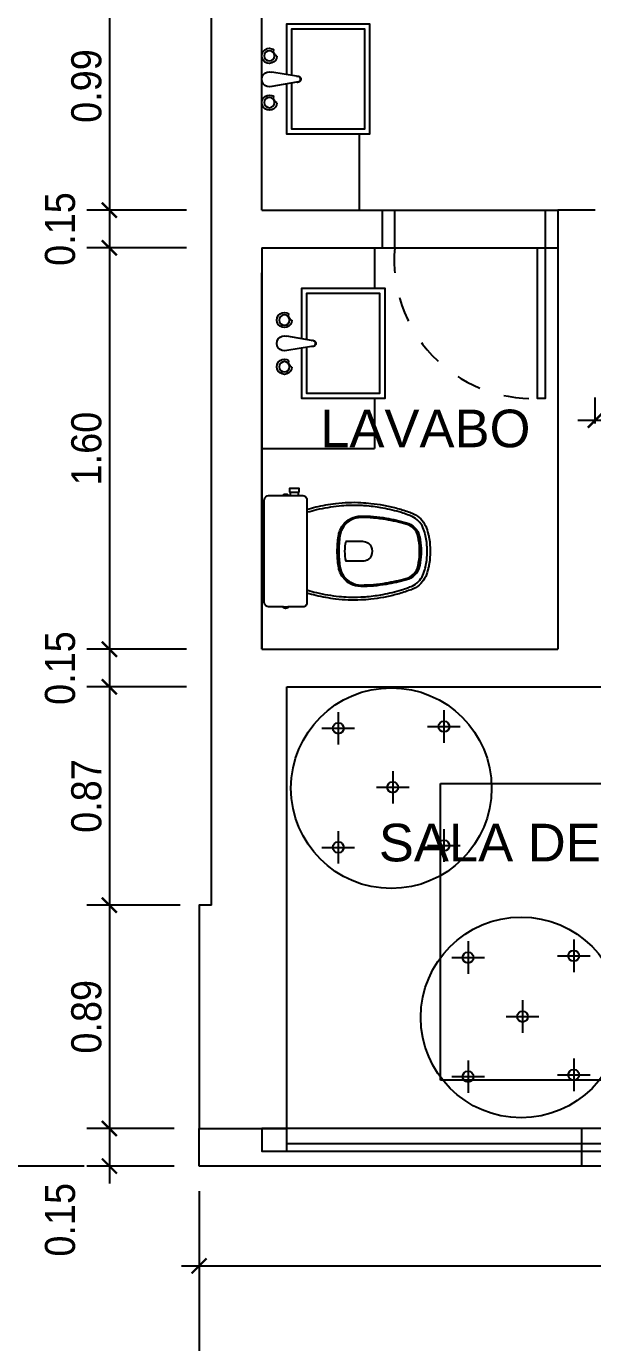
# Model space of a CAD drawing. Header units: millimetres. Extents: x 7034 to 7235, y -465 to -380.
# Drawn here: x 7105.98 to 7108.24, y -393.93 to -388.68 of the extents above; entities that cross this region are included whole.
import ezdxf

# ---------------------------------------------------------------- set-up
doc = ezdxf.new("R2010")
doc.units = ezdxf.units.MM
doc.header["$LTSCALE"] = 0.005
doc.linetypes.add('CONTINUO', pattern=[0])
doc.linetypes.add('DASHED', pattern=[19.05, 12.7, -6.35])
doc.layers.get('0').update_dxf_attribs({"linetype": 'CONTINUO'})
doc.layers.get('DEFPOINTS').update_dxf_attribs({"linetype": 'CONTINUO', "lineweight": 15})
for name, color, linetype in [('- COTAS', 12, 'Continuous'), ('0-COTAS', 12, 'Continuous'), ('252', 252, 'Continuous'), ('ARQ_ALVENARIA', 6, 'Continuous'), ('ARQ_ESQUADRIA', 5, 'Continuous'), ('ARQ_JANELAALTA', 150, 'DASHED'), ('ARQ_MOBILIARIO 1', 8, 'Continuous'), ('ARQ_MOBILIARIO 2', 252, 'Continuous'), ('ARQ_SOLEIRA', 250, 'CONTINUO'), ('ARQ_TXT_AMBIENTE', 3, 'Continuous'), ('JANELA', 10, 'Continuous'), ('NN_PISO', 8, 'Continuous')]:
    doc.layers.add(name, color=color, linetype=linetype)
doc.styles.add('ARQ', font='arial.ttf', dxfattribs={"width": 0.9})
doc.styles.get("Standard").update_dxf_attribs({"font": 'arial.ttf'})
doc.dimstyles.new('1-50', dxfattribs={"dimtxt": 0.12, "dimasz": 0.06, "dimexe": 0.09, "dimexo": 0.1, "dimgap": 0.03, "dimtad": 1, "dimzin": 0, "dimdsep": 46, "dimtxsty": 'ARQ', "dimblk": 'ARCHTICK', "dimcen": 0, "dimdle": 0.07, "dimclrd": 1, "dimclre": 1, "dimclrt": 7, "dimadec": 0, "dimazin": 0, "dimtm": 1e-09, "dimtfac": 1, "dimtofl": 0, "dimtmove": 2, "dimatfit": 3, "dimldrblk": 'ARCHTICK', "dimfxl": 1, "dimtolj": 1, "dimtzin": 0, "dimlwd": -1, "dimlwe": -1, "dimarcsym": 0})

# ---------------------------------------------------------------- blocks, each defined once
blk = doc.blocks.new('cbtorb2')
at = {"layer": '252'}
for p, q in [((-0.01, -0.0904), (-0.0237, -0.0081)), ((0.01, -0.0904), (0.0237, -0.0081)), ((-0.0088, -0.0975), (-0.01, -0.0904)), ((0.0088, -0.0975), (0.01, -0.0904))]:
    blk.add_line(p, q, dxfattribs=at)
for centre in [(-0.0774, 0), (0.0774, 0)]:
    blk.add_circle(centre, 0.017, dxfattribs=at)
for centre, radius, start, end in [((-0.0774, 0), 0.025, 341.1513, 198.8487), ((0, 0), 0.025, 341.1513, 198.8487), ((0.0774, 0), 0.025, 341.1513, 198.8487), ((-0.0774, 0), 0.025, 198.8487, 216.2316), ((-0.0927, -0.0318), 0.0177, 22.7472, 105.6562), ((-0.0774, 0), 0.025, 272.1718, 341.1513), ((0.0774, 0), 0.025, 198.8487, 216.2316), ((0.062, -0.0318), 0.0177, 22.7472, 105.6562), ((0.0774, 0), 0.025, 272.1718, 341.1513), ((0, -0.0938), 0.0106, 161.2845, 18.7155), ((0, -0.0922), 0.0103, 210.8046, 329.1954)]:
    blk.add_arc(centre, radius, start, end, dxfattribs=at)
blk = doc.blocks.new('Baci01p')
for points in [[(0.17, 0), (0.17, 0.205, 0.059373), (0.1695, 0.2098, 0.333509), (0.154, 0.222), (0.1355, 0.222), (0.1045, 0.222), (0.094, 0.222), (0.094, 0.2248, 0.252251), (0.0939, 0.2251, 0.160103), (0.085, 0.228, 0.160103), (0.0761, 0.2251, 0.252251), (0.076, 0.2248), (0.076, 0.222), (0.017, 0.222, 0.327853), (0.0003, 0.2069, 0.087637), (0, 0.2038), (0, 0), (0, -0.2038, 0.087637), (0.0003, -0.2069, 0.327853), (0.017, -0.222), (0.076, -0.222), (0.076, -0.2248, 0.252251), (0.0761, -0.2251, 0.160103), (0.085, -0.228, 0.160103), (0.0939, -0.2251, 0.252251), (0.094, -0.2248), (0.094, -0.222), (0.1045, -0.222), (0.1045, -0.236), (0.102, -0.236), (0.102, -0.252), (0.12, -0.252), (0.138, -0.252), (0.138, -0.236), (0.1355, -0.236), (0.1355, -0.222), (0.154, -0.222, 0.333509), (0.1695, -0.2098, 0.059373), (0.17, -0.205)], [(0.291, 0, 0.041331), (0.2956, -0.0608, 0.129345), (0.3127, -0.1036, 0.234638), (0.385, -0.1405, 0.044666), (0.486, -0.1319, 0.031515), (0.5665, -0.1138, 0.151063), (0.5993, -0.0952, 0.148094), (0.6192, -0.0588, 0.031073), (0.6214, -0.0451, 0.035055), (0.6255, 0, 0.035055), (0.6214, 0.0451, 0.031073), (0.6192, 0.0588, 0.148094), (0.5993, 0.0952, 0.151063), (0.5665, 0.1138, 0.031515), (0.486, 0.1319, 0.044666), (0.385, 0.1405, 0.234638), (0.3127, 0.1036, 0.129345), (0.2956, 0.0608, 0.041331)], [(0.297, 0, -0.041434), (0.3015, 0.06, -0.129651), (0.3175, 0.1, -0.234583), (0.385, 0.1345, -0.044678), (0.485, 0.126, -0.031614), (0.565, 0.108, -0.152477), (0.595, 0.091, -0.148725), (0.6134, 0.0575, -0.031624), (0.6155, 0.0444, -0.035113), (0.6195, 0, -0.035113), (0.6155, -0.0444, -0.031624), (0.6134, -0.0575, -0.148725), (0.595, -0.091, -0.152477), (0.565, -0.108, -0.031614), (0.485, -0.126, -0.044678), (0.385, -0.1345, -0.234583), (0.3175, -0.1, -0.129651), (0.3015, -0.06, -0.041434)], [(0.391, -0.04, 0.164444), (0.415, -0.032, 0.245936), (0.43, 0, 0.245936), (0.415, 0.032, 0.164444), (0.391, 0.04), (0.326, 0.04, 0.108885), (0.326, -0.04)]]:
    blk.add_lwpolyline(points, format="xyb", close=True)
for points in [[(0.076, 0.222), (0.094, 0.222)], [(0.093, 0.2245), (0.085, 0.2245), (0.077, 0.2245)], [(0.076, -0.222), (0.094, -0.222)], [(0.093, -0.2245), (0.085, -0.2245), (0.077, -0.2245)], [(0.1045, -0.222), (0.1355, -0.222)], [(0.1045, -0.236), (0.12, -0.236), (0.1355, -0.236)]]:
    blk.add_lwpolyline(points)
for points in [[(0.17, -0.167, -0.003882), (0.205, -0.1765, 0.024258), (0.285, -0.1905, 0.02486), (0.335, -0.1945, 0.033324), (0.385, -0.194, 0.02486), (0.425, -0.191, 0.012268), (0.475, -0.184, 0.015806), (0.525, -0.1725, 0.026699), (0.575, -0.157, 0.021919), (0.595, -0.1495, 0.174675), (0.6435, -0.1, 0.045452), (0.653, -0.07, 0.022856), (0.6562, -0.0571, 0.041289), (0.6602, -0.0304, 0.052091), (0.6606, -0.0228, 0.04333), (0.661, 0, 0.04333), (0.6606, 0.0228, 0.052091), (0.6602, 0.0304, 0.041289), (0.6562, 0.0571, 0.022856), (0.653, 0.07, 0.045452), (0.6435, 0.1, 0.174675), (0.595, 0.1495, 0.021919), (0.575, 0.157, 0.026699), (0.525, 0.1725, 0.015806), (0.475, 0.184, 0.012268), (0.425, 0.191, 0.02486), (0.385, 0.194, 0.033324), (0.335, 0.1945, 0.02486), (0.285, 0.1905, 0.024258), (0.205, 0.1765, -0.003882), (0.17, 0.167)], [(0.1731, 0.1554, 0.003849), (0.2079, 0.1649, -0.027799), (0.2984, 0.18, -0.018883), (0.3355, 0.1825, -0.033646), (0.3844, 0.182, -0.016781), (0.4106, 0.1805, -0.015438), (0.4729, 0.1722, -0.023716), (0.5465, 0.154, -0.013571), (0.5711, 0.1457, -0.02186), (0.59, 0.1386, -0.173345), (0.6325, 0.0952, -0.045814), (0.6414, 0.067, -0.024058), (0.6444, 0.0546, -0.042614), (0.6482, 0.029, -0.066108), (0.6485, 0.0226, -0.047154), (0.649, 0, -0.047154), (0.6485, -0.0226, -0.066108), (0.6482, -0.029, -0.042614), (0.6444, -0.0546, -0.024058), (0.6414, -0.067, -0.045814), (0.6325, -0.0952, -0.173345), (0.59, -0.1386, -0.02186), (0.5711, -0.1457, -0.013571), (0.5465, -0.154, -0.023716), (0.4729, -0.1722, -0.015438), (0.4106, -0.1805, -0.016781), (0.3844, -0.182, -0.033646), (0.3355, -0.1825, -0.018883), (0.2984, -0.18, -0.027799), (0.2079, -0.1649, 0.003849), (0.1731, -0.1554)]]:
    blk.add_lwpolyline(points, format="xyb")
blk = doc.blocks.new('_ArchTick')
at = {"color": 0, "linetype": 'ByBlock', "const_width": 0.15}
blk.add_lwpolyline([(-0.5, -0.5), (0.5, 0.5)], dxfattribs=at)
blk = doc.blocks.new('*D28')
at = {"layer": '- COTAS', "color": 1, "transparency": 16777216}
for p, q in [((7106.3113, -388.3569), (7106.3113, -389.4869)), ((7106.6193, -388.4269), (7106.2213, -388.4269)), ((7106.6193, -389.4169), (7106.2213, -389.4169))]:
    blk.add_line(p, q, dxfattribs=at)
at = {"layer": 'DEFPOINTS', "color": 0, "transparency": 16777216}
for p in [(7106.7193, -388.4269), (7106.3113, -389.4169), (7106.7193, -389.4169)]:
    blk.add_point(p, dxfattribs=at)
at = {"layer": '- COTAS', "color": 1, "transparency": 16777216, "xscale": 0.06, "yscale": 0.06, "zscale": 0.06}
for p, rotation in [((7106.3113, -388.4269), 90), ((7106.3113, -389.4169), 270)]:
    blk.add_blockref('_ArchTick', p, dxfattribs=dict(at, rotation=rotation))
at = {"layer": '- COTAS', "color": 7, "transparency": 16777216, "insert": (7106.2201, -388.9219), "char_height": 0.12, "attachment_point": 5, "rotation": 90, "style": 'ARQ'}
blk.add_mtext('\\A1;0.99', dxfattribs=at)
blk = doc.blocks.new('*D29')
at = {"layer": '- COTAS', "color": 1, "transparency": 16777216}
for p, q in [((7106.3113, -389.3469), (7106.3113, -389.6369)), ((7106.6193, -389.4169), (7106.2213, -389.4169)), ((7106.6193, -389.5669), (7106.2213, -389.5669))]:
    blk.add_line(p, q, dxfattribs=at)
at = {"layer": 'DEFPOINTS', "color": 0, "transparency": 16777216}
for p in [(7106.7193, -389.4169), (7106.3113, -389.5669), (7106.7193, -389.5669)]:
    blk.add_point(p, dxfattribs=at)
at = {"layer": '- COTAS', "color": 1, "transparency": 16777216, "xscale": 0.06, "yscale": 0.06, "zscale": 0.06}
for p, rotation in [((7106.3113, -389.4169), 90), ((7106.3113, -389.5669), 270)]:
    blk.add_blockref('_ArchTick', p, dxfattribs=dict(at, rotation=rotation))
at = {"layer": '- COTAS', "color": 7, "transparency": 16777216, "insert": (7106.1151, -389.4919), "char_height": 0.12, "attachment_point": 5, "rotation": 90, "style": 'ARQ'}
blk.add_mtext('\\A1;0.15', dxfattribs=at)
blk = doc.blocks.new('*D30')
at = {"layer": '- COTAS', "color": 1, "transparency": 16777216}
for p, q in [((7106.3113, -389.4969), (7106.3113, -391.2369)), ((7106.6193, -389.5669), (7106.2213, -389.5669)), ((7106.6193, -391.1669), (7106.2213, -391.1669))]:
    blk.add_line(p, q, dxfattribs=at)
at = {"layer": 'DEFPOINTS', "color": 0, "transparency": 16777216}
for p in [(7106.7193, -389.5669), (7106.3113, -391.1669), (7106.7193, -391.1669)]:
    blk.add_point(p, dxfattribs=at)
at = {"layer": '- COTAS', "color": 1, "transparency": 16777216, "xscale": 0.06, "yscale": 0.06, "zscale": 0.06}
for p, rotation in [((7106.3113, -389.5669), 90), ((7106.3113, -391.1669), 270)]:
    blk.add_blockref('_ArchTick', p, dxfattribs=dict(at, rotation=rotation))
at = {"layer": '- COTAS', "color": 7, "transparency": 16777216, "insert": (7106.2201, -390.3669), "char_height": 0.12, "attachment_point": 5, "rotation": 90, "style": 'ARQ'}
blk.add_mtext('\\A1;1.60', dxfattribs=at)
blk = doc.blocks.new('*D31')
at = {"layer": '- COTAS', "color": 1, "transparency": 16777216}
for p, q in [((7106.3113, -391.0969), (7106.3113, -391.3869)), ((7106.6193, -391.1669), (7106.2213, -391.1669)), ((7106.6193, -391.3169), (7106.2213, -391.3169))]:
    blk.add_line(p, q, dxfattribs=at)
at = {"layer": 'DEFPOINTS', "color": 0, "transparency": 16777216}
for p in [(7106.7193, -391.1669), (7106.3113, -391.3169), (7106.7193, -391.3169)]:
    blk.add_point(p, dxfattribs=at)
at = {"layer": '- COTAS', "color": 1, "transparency": 16777216, "xscale": 0.06, "yscale": 0.06, "zscale": 0.06}
for p, rotation in [((7106.3113, -391.1669), 90), ((7106.3113, -391.3169), 270)]:
    blk.add_blockref('_ArchTick', p, dxfattribs=dict(at, rotation=rotation))
at = {"layer": '- COTAS', "color": 7, "transparency": 16777216, "insert": (7106.1151, -391.2419), "char_height": 0.12, "attachment_point": 5, "rotation": 90, "style": 'ARQ'}
blk.add_mtext('\\A1;0.15', dxfattribs=at)
blk = doc.blocks.new('*D32')
at = {"layer": '- COTAS', "color": 1, "transparency": 16777216}
for p, q in [((7106.3113, -391.2469), (7106.3113, -392.2569)), ((7106.6193, -391.3169), (7106.2213, -391.3169)), ((7106.5943, -392.1869), (7106.2213, -392.1869))]:
    blk.add_line(p, q, dxfattribs=at)
at = {"layer": 'DEFPOINTS', "color": 0, "transparency": 16777216}
for p in [(7106.7193, -391.3169), (7106.3113, -392.1869), (7106.6943, -392.1869)]:
    blk.add_point(p, dxfattribs=at)
at = {"layer": '- COTAS', "color": 1, "transparency": 16777216, "xscale": 0.06, "yscale": 0.06, "zscale": 0.06}
for p, rotation in [((7106.3113, -391.3169), 90), ((7106.3113, -392.1869), 270)]:
    blk.add_blockref('_ArchTick', p, dxfattribs=dict(at, rotation=rotation))
at = {"layer": '- COTAS', "color": 7, "transparency": 16777216, "insert": (7106.2201, -391.7519), "char_height": 0.12, "attachment_point": 5, "rotation": 90, "style": 'ARQ'}
blk.add_mtext('\\A1;0.87', dxfattribs=at)
blk = doc.blocks.new('*D33')
at = {"layer": '- COTAS', "color": 1, "transparency": 16777216}
for p, q in [((7106.3113, -392.1169), (7106.3113, -393.1469)), ((7106.5943, -392.1869), (7106.2213, -392.1869)), ((7106.5693, -393.0769), (7106.2213, -393.0769))]:
    blk.add_line(p, q, dxfattribs=at)
at = {"layer": 'DEFPOINTS', "color": 0, "transparency": 16777216}
for p in [(7106.6943, -392.1869), (7106.3113, -393.0769), (7106.6693, -393.0769)]:
    blk.add_point(p, dxfattribs=at)
at = {"layer": '- COTAS', "color": 1, "transparency": 16777216, "xscale": 0.06, "yscale": 0.06, "zscale": 0.06}
for p, rotation in [((7106.3113, -392.1869), 90), ((7106.3113, -393.0769), 270)]:
    blk.add_blockref('_ArchTick', p, dxfattribs=dict(at, rotation=rotation))
at = {"layer": '- COTAS', "color": 7, "transparency": 16777216, "insert": (7106.2201, -392.6319), "char_height": 0.12, "attachment_point": 5, "rotation": 90, "style": 'ARQ'}
blk.add_mtext('\\A1;0.89', dxfattribs=at)
blk = doc.blocks.new('*D34')
at = {"layer": '- COTAS', "color": 1, "transparency": 16777216}
for p, q in [((7106.3113, -393.0069), (7106.3113, -393.2969)), ((7106.5693, -393.0769), (7106.2213, -393.0769)), ((7106.5693, -393.2269), (7106.2213, -393.2269))]:
    blk.add_line(p, q, dxfattribs=at)
at = {"layer": 'DEFPOINTS', "color": 0, "transparency": 16777216}
for p in [(7106.6693, -393.0769), (7106.3113, -393.2269), (7106.6693, -393.2269)]:
    blk.add_point(p, dxfattribs=at)
at = {"layer": '- COTAS', "color": 1, "transparency": 16777216, "xscale": 0.06, "yscale": 0.06, "zscale": 0.06}
for p, rotation in [((7106.3113, -393.0769), 90), ((7106.3113, -393.2269), 270)]:
    blk.add_blockref('_ArchTick', p, dxfattribs=dict(at, rotation=rotation))
at = {"layer": '- COTAS', "color": 7, "transparency": 16777216, "insert": (7106.1151, -393.441), "char_height": 0.12, "attachment_point": 5, "rotation": 90, "style": 'ARQ'}
blk.add_mtext('\\A1;0.15', dxfattribs=at)
blk = doc.blocks.new('*D35')
at = {"layer": '- COTAS', "color": 1, "transparency": 16777216}
for p, q in [((7106.6693, -393.3269), (7106.6693, -393.7147)), ((7111.7193, -393.3269), (7111.7193, -393.7147)), ((7106.5993, -393.6247), (7111.7893, -393.6247))]:
    blk.add_line(p, q, dxfattribs=at)
at = {"layer": 'DEFPOINTS', "color": 0, "transparency": 16777216}
for p in [(7106.6693, -393.2269), (7111.7193, -393.2269), (7111.7193, -393.6247)]:
    blk.add_point(p, dxfattribs=at)
at = {"layer": '- COTAS', "color": 1, "transparency": 16777216, "xscale": 0.06, "yscale": 0.06, "zscale": 0.06, "rotation": 180}
blk.add_blockref('_ArchTick', (7106.6693, -393.6247), dxfattribs=at)
at = {"layer": '- COTAS', "color": 1, "transparency": 16777216, "xscale": 0.06, "yscale": 0.06, "zscale": 0.06}
blk.add_blockref('_ArchTick', (7111.7193, -393.6247), dxfattribs=at)
at = {"layer": '- COTAS', "color": 7, "transparency": 16777216, "insert": (7109.1943, -393.5335), "char_height": 0.12, "attachment_point": 5, "style": 'ARQ'}
blk.add_mtext('\\A1;5.05', dxfattribs=at)
blk = doc.blocks.new('*D47')
at = {"layer": '- COTAS', "color": 1, "transparency": 16777216}
for p, q in [((7106.6693, -393.3269), (7106.6693, -394.2172)), ((7122.1793, -393.3269), (7122.1793, -394.2172)), ((7106.5993, -394.1272), (7122.2493, -394.1272))]:
    blk.add_line(p, q, dxfattribs=at)
at = {"layer": 'DEFPOINTS', "color": 0, "transparency": 16777216}
for p in [(7106.6693, -393.2269), (7122.1793, -393.2269), (7122.1793, -394.1272)]:
    blk.add_point(p, dxfattribs=at)
at = {"layer": '- COTAS', "color": 1, "transparency": 16777216, "xscale": 0.06, "yscale": 0.06, "zscale": 0.06, "rotation": 180}
blk.add_blockref('_ArchTick', (7106.6693, -394.1272), dxfattribs=at)
at = {"layer": '- COTAS', "color": 1, "transparency": 16777216, "xscale": 0.06, "yscale": 0.06, "zscale": 0.06}
blk.add_blockref('_ArchTick', (7122.1793, -394.1272), dxfattribs=at)
at = {"layer": '- COTAS', "color": 7, "transparency": 16777216, "insert": (7114.4243, -394.0359), "char_height": 0.12, "attachment_point": 5, "style": 'ARQ'}
blk.add_mtext('\\A1;15.51', dxfattribs=at)
blk = doc.blocks.new('*D48')
at = {"layer": '- COTAS', "color": 1, "transparency": 16777216}
for p, q in [((7105.0814, -384.9269), (7105.0814, -393.2969)), ((7105.8493, -384.9969), (7104.9914, -384.9969)), ((7106.2113, -393.2269), (7104.9914, -393.2269))]:
    blk.add_line(p, q, dxfattribs=at)
at = {"layer": 'DEFPOINTS', "color": 0, "transparency": 16777216}
for p in [(7105.9493, -384.9969), (7105.0814, -393.2269), (7106.3113, -393.2269)]:
    blk.add_point(p, dxfattribs=at)
at = {"layer": '- COTAS', "color": 1, "transparency": 16777216, "xscale": 0.06, "yscale": 0.06, "zscale": 0.06}
for p, rotation in [((7105.0814, -384.9969), 90), ((7105.0814, -393.2269), 270)]:
    blk.add_blockref('_ArchTick', p, dxfattribs=dict(at, rotation=rotation))
at = {"layer": '- COTAS', "color": 7, "transparency": 16777216, "insert": (7104.9901, -389.1119), "char_height": 0.12, "attachment_point": 5, "rotation": 90, "style": 'ARQ'}
blk.add_mtext('\\A1;8.23', dxfattribs=at)
blk = doc.blocks.new('*D198')
at = {"layer": '0-COTAS', "color": 1, "transparency": 16777216}
for p, q in [((7108.2493, -390.2669), (7108.2493, -390.1639)), ((7108.8493, -390.2669), (7108.8493, -390.1639)), ((7108.1793, -390.2539), (7108.9193, -390.2539))]:
    blk.add_line(p, q, dxfattribs=at)
at = {"layer": 'DEFPOINTS', "color": 0, "transparency": 16777216}
for p in [(7108.8493, -390.2539), (7108.2493, -390.3669), (7108.8493, -390.3669)]:
    blk.add_point(p, dxfattribs=at)
at = {"layer": '0-COTAS', "color": 1, "transparency": 16777216, "xscale": 0.06, "yscale": 0.06, "zscale": 0.06, "rotation": 180}
blk.add_blockref('_ArchTick', (7108.2493, -390.2539), dxfattribs=at)
at = {"layer": '0-COTAS', "color": 1, "transparency": 16777216, "xscale": 0.06, "yscale": 0.06, "zscale": 0.06}
blk.add_blockref('_ArchTick', (7108.8493, -390.2539), dxfattribs=at)
at = {"layer": '0-COTAS', "color": 7, "transparency": 16777216, "insert": (7108.5493, -390.1626), "char_height": 0.12, "attachment_point": 5, "style": 'ARQ'}
blk.add_mtext('\\A1;0.60', dxfattribs=at)

msp = doc.modelspace()

# ---------------------------------------------------------------- linework, layer by layer
at = {"layer": '252'}
msp.add_line((7107.0193, -391.3169), (7109.7593, -391.3169), dxfattribs=at)
for points in [[(7107.0194, -388.8761), (7107.0194, -388.6738), (7107.3494, -388.6738), (7107.3494, -389.1138), (7107.0194, -389.1138), (7107.0194, -388.9131)], [(7107.0394, -388.8794), (7107.0394, -388.6938), (7107.3294, -388.6938), (7107.3294, -389.0938), (7107.0394, -389.0938), (7107.0394, -388.9097)], [(7107.0793, -389.9292), (7107.0793, -389.7269), (7107.4093, -389.7269), (7107.4093, -390.1669), (7107.0793, -390.1669), (7107.0793, -389.9662)], [(7107.0993, -389.9325), (7107.0993, -389.7469), (7107.3893, -389.7469), (7107.3893, -390.1469), (7107.0993, -390.1469), (7107.0993, -389.9628)]]:
    msp.add_lwpolyline(points, dxfattribs=at)
at = {"layer": 'ARQ_ALVENARIA'}
for p, q in [((7106.7193, -392.1869), (7106.7193, -386.6269)), ((7106.9193, -389.4169), (7106.9193, -388.4269)), ((7106.9193, -389.4169), (7107.3993, -389.4169)), ((7106.9193, -389.4169), (7107.3993, -389.4169)), ((7107.3993, -389.4169), (7107.3993, -389.5669)), ((7108.0993, -389.4169), (7108.0993, -391.1669)), ((7108.2493, -389.4169), (7108.0993, -389.4169)), ((7108.2493, -389.4169), (7108.0993, -389.4169)), ((7106.9193, -389.5669), (7106.9193, -391.1669)), ((7106.9193, -389.5669), (7107.3993, -389.5669)), ((7106.9193, -391.1669), (7106.9193, -389.6669)), ((7106.9193, -391.1669), (7108.0993, -391.1669)), ((7107.0193, -391.3169), (7108.2493, -391.3169))]:
    msp.add_line(p, q, dxfattribs=at)
msp.add_lwpolyline([(7106.7193, -392.1869), (7106.6693, -392.1869), (7106.6693, -393.0769), (7107.0193, -393.0769), (7107.0193, -392.1869), (7107.0193, -391.3169)], dxfattribs=at)
at = {"layer": 'ARQ_ESQUADRIA'}
for p, q in [((7107.3993, -389.4169), (7107.4493, -389.4169)), ((7108.0493, -389.4169), (7108.0493, -389.5669)), ((7108.0493, -389.4169), (7108.0993, -389.4169)), ((7107.3993, -389.5669), (7107.4493, -389.5669)), ((7108.0493, -389.5669), (7108.0993, -389.5669)), ((7108.1943, -393.0769), (7108.1943, -393.2269)), ((7107.0193, -393.1369), (7111.8443, -393.1369)), ((7107.0193, -393.1669), (7111.8443, -393.1669))]:
    msp.add_line(p, q, dxfattribs=at)
for points in [[(7107.4493, -389.5669), (7107.4493, -389.4169)], [(7108.0493, -389.5669), (7108.0493, -390.1669), (7108.0193, -390.1669), (7108.0193, -389.5669), (7108.0493, -389.5669)]]:
    msp.add_lwpolyline(points, dxfattribs=at)
msp.add_lwpolyline([(7106.9193, -393.0769), (7106.9193, -393.1669), (7107.0193, -393.1669), (7107.0193, -393.0769)], close=True, dxfattribs=at)
at = {"layer": 'ARQ_JANELAALTA'}
msp.add_arc((7107.9993, -389.6151), 0.5521, 174.9889, 272.0735, dxfattribs=at)
at = {"layer": 'ARQ_MOBILIARIO 1', "linetype": 'Continuous'}
for p, q in [((7107.3094, -389.4169), (7107.3094, -389.1138)), ((7107.3693, -389.5669), (7107.3693, -389.7269)), ((7107.3693, -390.1669), (7107.3693, -390.3669)), ((7106.9193, -390.3669), (7107.3693, -390.3669))]:
    msp.add_line(p, q, dxfattribs=at)
at = {"layer": 'ARQ_MOBILIARIO 2'}
for p, q in [((7107.6316, -391.7014), (7109.5226, -391.7014)), ((7107.6316, -392.8842), (7107.6316, -391.7014)), ((7109.5226, -392.8842), (7107.6316, -392.8842))]:
    msp.add_line(p, q, dxfattribs=at)
at = {"layer": 'ARQ_SOLEIRA'}
for p, q in [((7107.3993, -389.4169), (7108.0993, -389.4169)), ((7107.3993, -389.4169), (7108.0993, -389.4169)), ((7107.3993, -389.5669), (7108.0993, -389.5669)), ((7107.3993, -389.5669), (7108.0993, -389.5669))]:
    msp.add_line(p, q, dxfattribs=at)
at = {"layer": 'JANELA'}
for p, q in [((7106.6693, -393.2269), (7106.6693, -393.0769)), ((7111.7193, -393.0769), (7107.0193, -393.0769)), ((7120.7193, -393.2269), (7106.6693, -393.2269))]:
    msp.add_line(p, q, dxfattribs=at)
at = {"layer": 'NN_PISO'}
for p, q in [((7107.2241, -391.417), (7107.2241, -391.5469)), ((7107.6457, -391.4099), (7107.6457, -391.5399)), ((7107.5807, -391.4749), (7107.7107, -391.4749)), ((7107.1591, -391.4819), (7107.289, -391.4819)), ((7107.4414, -391.6521), (7107.4414, -391.782)), ((7107.3764, -391.717), (7107.5064, -391.717)), ((7107.2241, -391.8915), (7107.2241, -392.0214)), ((7107.6457, -391.8844), (7107.6457, -392.0144)), ((7107.5807, -391.9494), (7107.7107, -391.9494)), ((7107.1591, -391.9564), (7107.289, -391.9564)), ((7107.7418, -392.3309), (7107.7418, -392.4608)), ((7108.1634, -392.3238), (7108.1634, -392.4538)), ((7107.6768, -392.3958), (7107.8068, -392.3958)), ((7108.0985, -392.3888), (7108.2284, -392.3888)), ((7107.9591, -392.566), (7107.9591, -392.6959)), ((7107.8941, -392.6309), (7108.0241, -392.6309)), ((7107.7418, -392.8054), (7107.7418, -392.9353)), ((7108.1634, -392.7983), (7108.1634, -392.9283)), ((7107.6768, -392.8703), (7107.8068, -392.8703)), ((7108.0985, -392.8633), (7108.2284, -392.8633))]:
    msp.add_line(p, q, dxfattribs=at)
for centre, radius in [((7107.4356, -391.7205), 0.4), ((7107.2241, -391.4819), 0.0217), ((7107.6457, -391.4749), 0.0217), ((7107.4414, -391.717), 0.0217), ((7107.2241, -391.9564), 0.0217), ((7107.6457, -391.9494), 0.0217), ((7107.9533, -392.6344), 0.4), ((7108.1634, -392.3888), 0.0217), ((7107.7418, -392.3958), 0.0217), ((7107.9591, -392.6309), 0.0217), ((7108.1634, -392.8633), 0.0217), ((7107.7418, -392.8703), 0.0217)]:
    msp.add_circle(centre, radius, dxfattribs=at)

# ---------------------------------------------------------------- block references
at = {"layer": '252', "xscale": -1.203670021924481, "yscale": 1.203670021924481, "zscale": 1.203670021924481, "rotation": 90}
for p in [(7106.9494, -388.8946), (7107.0093, -389.9477)]:
    msp.add_blockref('cbtorb2', p, dxfattribs=at)
at = {"layer": 'ARQ_MOBILIARIO 1', "linetype": 'Continuous', "xscale": -1, "rotation": 180}
msp.add_blockref('Baci01p', (7106.9293, -390.7762), dxfattribs=at)

# ---------------------------------------------------------------- texts
at = {"layer": 'ARQ_TXT_AMBIENTE', "char_height": 0.15, "attachment_point": 1}
for s, width, insert in [('    LAVABO', 2.72651, (7106.9193, -390.2117)), ('SALA DE DESCOMPRESSÃO', 3.035581, (7107.3861, -391.8624))]:
    msp.add_mtext_dynamic_manual_height_columns(s, width=width, gutter_width=12.5, heights=[0], dxfattribs=dict(at, insert=insert))

# ---------------------------------------------------------------- dimensions: what is measured, and where the dimension line sits
at = {"layer": '- COTAS'}
for base, p1, p2, picture, middle in [((7105.0814, -393.2269), (7105.9493, -384.9969), (7106.3113, -393.2269), '*D48', (7104.9901, -389.1119)), ((7106.3113, -389.4169), (7106.7193, -388.4269), (7106.7193, -389.4169), '*D28', (7106.2201, -388.9219)), ((7106.3113, -389.5669), (7106.7193, -389.4169), (7106.7193, -389.5669), '*D29', (7106.1151, -389.4919)), ((7106.3113, -391.1669), (7106.7193, -389.5669), (7106.7193, -391.1669), '*D30', (7106.2201, -390.3669)), ((7106.3113, -391.3169), (7106.7193, -391.1669), (7106.7193, -391.3169), '*D31', (7106.1151, -391.2419)), ((7106.3113, -392.1869), (7106.7193, -391.3169), (7106.6943, -392.1869), '*D32', (7106.2201, -391.7519)), ((7106.3113, -393.0769), (7106.6943, -392.1869), (7106.6693, -393.0769), '*D33', (7106.2201, -392.6319))]:
    dim = msp.add_linear_dim(base=base, p1=p1, p2=p2, angle=90, dimstyle='1-50', dxfattribs=at)
    dim.commit()
    dim.dimension.update_dxf_attribs({"geometry": picture, "text_midpoint": middle})
dim = msp.add_linear_dim(base=(7106.3113, -393.2269), p1=(7106.6693, -393.0769), p2=(7106.6693, -393.2269), angle=90, dimstyle='1-50', dxfattribs=at)
dim.commit()
dim.dimension.update_dxf_attribs({"geometry": '*D34', "text_midpoint": (7106.1151, -393.441), "dimtype": 160})
for base, p2, picture, middle in [((7111.7193, -393.6247), (7111.7193, -393.2269), '*D35', (7109.1943, -393.5335)), ((7122.1793, -394.1272), (7122.1793, -393.2269), '*D47', (7114.4243, -394.0359))]:
    dim = msp.add_linear_dim(base=base, p1=(7106.6693, -393.2269), p2=p2, dimstyle='1-50', dxfattribs=at)
    dim.commit()
    dim.dimension.update_dxf_attribs({"geometry": picture, "text_midpoint": middle})
at = {"layer": '0-COTAS'}
dim = msp.add_linear_dim(base=(7108.8493, -390.2539), p1=(7108.2493, -390.3669), p2=(7108.8493, -390.3669), dimstyle='1-50', dxfattribs=at)
dim.commit()
dim.dimension.update_dxf_attribs({"geometry": '*D198', "text_midpoint": (7108.5493, -390.1626)})

doc.saveas('drawing.dxf')
